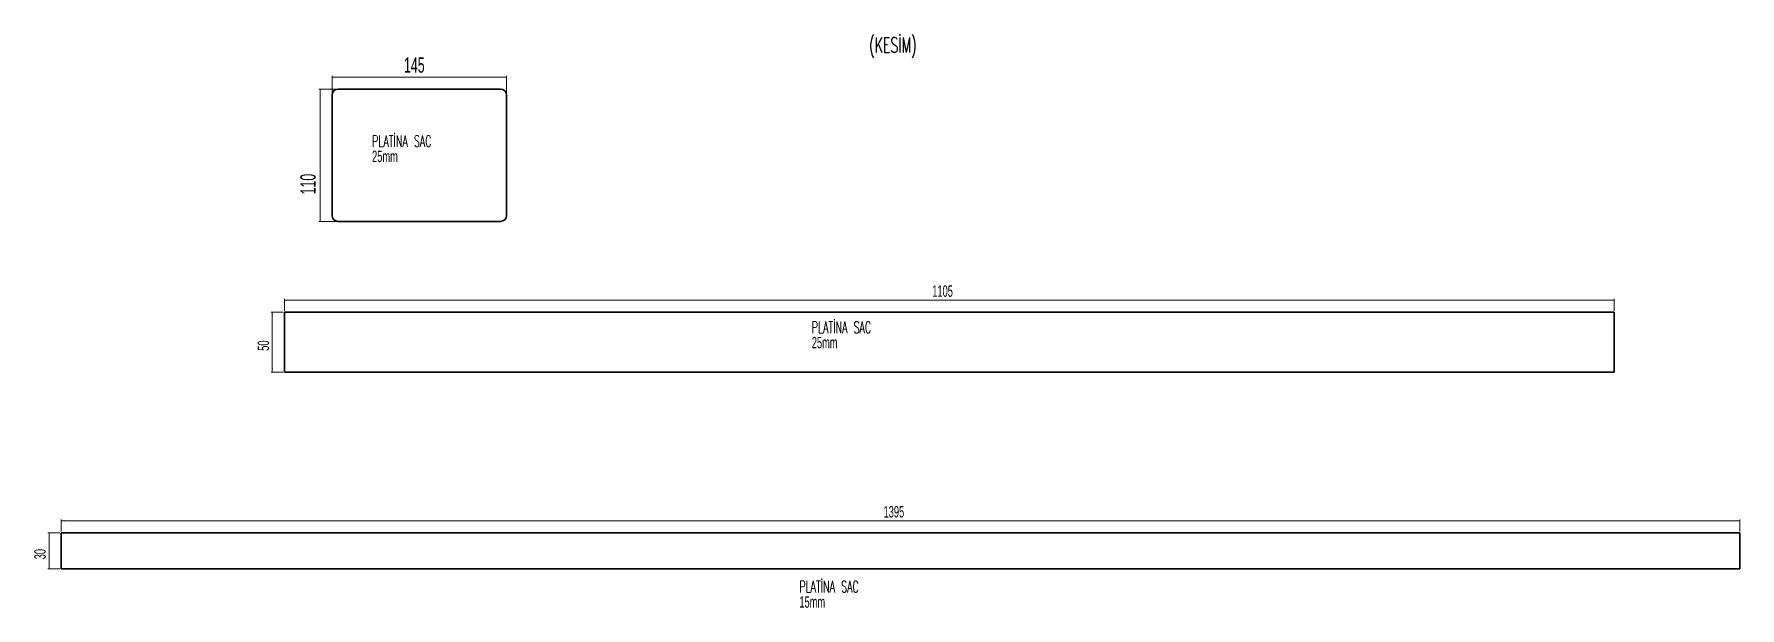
# Model space of a CAD drawing. Header units: millimetres. Extents: x 189 to 1606, y 157 to 634.
import ezdxf

# ---------------------------------------------------------------- set-up
doc = ezdxf.new("R2010")
doc.units = ezdxf.units.MM
doc.styles.add('SLDTEXTSTYLE0', font='TXT', dxfattribs={"width": 0.605})
doc.styles.add('SLDTEXTSTYLE1', font='TXT', dxfattribs={"width": 0.605, "bigfont": 'bigfont'})
doc.dimstyles.new('SLDDIMSTYLE0', dxfattribs={"dimtxt": 9.245947, "dimasz": 3.302, "dimexe": 0, "dimexo": 0.0625, "dimgap": 2.311487, "dimtad": 1, "dimrnd": 1e-09, "dimzin": 12, "dimdsep": 46, "dimtxsty": 'SLDTEXTSTYLE0', "dimsah": 1, "dimcen": 0.09, "dimadec": 0, "dimazin": 3, "dimtfac": 1, "dimtofl": 0, "dimtmove": 0, "dimatfit": 3, "dimfxl": 1, "dimfrac": 2, "dimtolj": 1, "dimtzin": 12, "dimarcsym": 0})
doc.dimstyles.new('SLDDIMSTYLE1', dxfattribs={"dimtxt": 12.32793, "dimasz": 3.302, "dimexe": 0, "dimexo": 0.0625, "dimgap": 3.081982, "dimtad": 1, "dimrnd": 1e-09, "dimzin": 12, "dimdsep": 46, "dimtxsty": 'SLDTEXTSTYLE0', "dimsah": 1, "dimcen": 0.09, "dimadec": 0, "dimazin": 3, "dimtfac": 1, "dimtofl": 0, "dimtmove": 0, "dimatfit": 3, "dimfxl": 1, "dimfrac": 2, "dimtolj": 1, "dimtzin": 12, "dimarcsym": 0})

# ---------------------------------------------------------------- blocks, each defined once
blk = doc.blocks.new('_D')
at = {"color": 7, "linetype": 'Continuous', "lineweight": 0}
for p, q in [((396.7, 403.6), (396.7, 413.6)), ((1501.7, 412.6), (396.7, 412.6)), ((1501.7, 403.6), (1501.7, 413.6))]:
    blk.add_line(p, q, dxfattribs=at)
at = {"color": 7, "linetype": 'Continuous', "lineweight": 18}
for points in [[(396.7, 412.6), (400, 412.1), (400, 413.1)], [(1501.7, 412.6), (1498.4, 413.1), (1498.4, 412.1)]]:
    blk.add_solid(points, dxfattribs=at)
at = {"color": 7, "linetype": 'Continuous', "lineweight": 18, "insert": (935.1, 424.9), "char_height": 9.53, "attachment_point": 1, "style": 'SLDTEXTSTYLE0'}
blk.add_mtext('1105', dxfattribs=at)
blk = doc.blocks.new('_D_1')
at = {"color": 7, "linetype": 'Continuous', "lineweight": 0}
for p, q in [((395.7, 402.6), (385.7, 402.6)), ((386.7, 402.6), (386.7, 352.6)), ((395.7, 352.6), (385.7, 352.6))]:
    blk.add_line(p, q, dxfattribs=at)
at = {"color": 7, "linetype": 'Continuous', "lineweight": 18}
for points in [[(386.7, 402.6), (386.2, 399.3), (387.2, 399.3)], [(386.7, 352.6), (387.2, 355.9), (386.2, 355.9)]]:
    blk.add_solid(points, dxfattribs=at)
at = {"color": 7, "linetype": 'Continuous', "lineweight": 18, "insert": (374.5, 370.5), "char_height": 9.53, "attachment_point": 1, "rotation": 90, "style": 'SLDTEXTSTYLE0'}
blk.add_mtext('50', dxfattribs=at)
blk = doc.blocks.new('SW_NOTE_0')
at = {"color": 0, "linetype": 'Continuous', "lineweight": 0, "attachment_point": 1}
for s, insert, char_height, style in [('PLATİNA SAC', (0, 12.3), 9.525, 'SLDTEXTSTYLE1'), ('25mm', (0, -0.4), 9.53, 'SLDTEXTSTYLE0')]:
    blk.add_mtext(s, dxfattribs=dict(at, insert=insert, char_height=char_height, style=style))
blk = doc.blocks.new('_D_2')
at = {"color": 7, "linetype": 'Continuous', "lineweight": 0}
for p, q in [((210.2, 219.2), (200.2, 219.2)), ((201.2, 219.2), (201.2, 189.2)), ((210.2, 189.2), (200.2, 189.2))]:
    blk.add_line(p, q, dxfattribs=at)
at = {"color": 7, "linetype": 'Continuous', "lineweight": 18}
for points in [[(201.2, 219.2), (200.7, 215.9), (201.7, 215.9)], [(201.2, 189.2), (201.7, 192.5), (200.7, 192.5)]]:
    blk.add_solid(points, dxfattribs=at)
at = {"color": 7, "linetype": 'Continuous', "lineweight": 18, "insert": (188.9, 197.1), "char_height": 9.53, "attachment_point": 1, "rotation": 90, "style": 'SLDTEXTSTYLE0'}
blk.add_mtext('30', dxfattribs=at)
blk = doc.blocks.new('_D_3')
at = {"color": 7, "linetype": 'Continuous', "lineweight": 0}
for p, q in [((211.2, 220.2), (211.2, 230.2)), ((1606.2, 229.2), (211.2, 229.2)), ((1606.2, 220.2), (1606.2, 230.2))]:
    blk.add_line(p, q, dxfattribs=at)
at = {"color": 7, "linetype": 'Continuous', "lineweight": 18}
for points in [[(211.2, 229.2), (214.5, 228.6), (214.5, 229.7)], [(1606.2, 229.2), (1602.9, 229.7), (1602.9, 228.6)]]:
    blk.add_solid(points, dxfattribs=at)
at = {"color": 7, "linetype": 'Continuous', "lineweight": 18, "insert": (894.6, 241.4), "char_height": 9.53, "attachment_point": 1, "style": 'SLDTEXTSTYLE0'}
blk.add_mtext('1395', dxfattribs=at)
blk = doc.blocks.new('SW_NOTE_0_1')
at = {"color": 0, "linetype": 'Continuous', "lineweight": 0, "attachment_point": 1}
for s, insert, char_height, style in [('PLATİNA SAC', (0, 12.3), 9.525, 'SLDTEXTSTYLE1'), ('15mm', (0, -0.4), 9.53, 'SLDTEXTSTYLE0')]:
    blk.add_mtext(s, dxfattribs=dict(at, insert=insert, char_height=char_height, style=style))
blk = doc.blocks.new('_D_4')
at = {"color": 7, "linetype": 'Continuous', "lineweight": 0}
for p, q in [((436.4, 584), (436.4, 599)), ((436.4, 598), (581.4, 598)), ((581.4, 584), (581.4, 599))]:
    blk.add_line(p, q, dxfattribs=at)
at = {"color": 7, "linetype": 'Continuous', "lineweight": 18}
for points in [[(436.4, 598), (439.7, 597.5), (439.7, 598.5)], [(581.4, 598), (578.1, 598.5), (578.1, 597.5)]]:
    blk.add_solid(points, dxfattribs=at)
at = {"color": 7, "linetype": 'Continuous', "lineweight": 18, "insert": (496.1, 614.4), "char_height": 12.7, "attachment_point": 1, "style": 'SLDTEXTSTYLE0'}
blk.add_mtext('145', dxfattribs=at)
blk = doc.blocks.new('_D_5')
at = {"color": 7, "linetype": 'Continuous', "lineweight": 0}
for p, q in [((440.4, 588), (425.4, 588)), ((426.4, 588), (426.4, 478)), ((440.4, 478), (425.4, 478))]:
    blk.add_line(p, q, dxfattribs=at)
at = {"color": 7, "linetype": 'Continuous', "lineweight": 18}
for points in [[(426.4, 588), (425.9, 584.7), (426.9, 584.7)], [(426.4, 478), (426.9, 481.3), (425.9, 481.3)]]:
    blk.add_solid(points, dxfattribs=at)
at = {"color": 7, "linetype": 'Continuous', "lineweight": 18, "insert": (410, 500.5), "char_height": 12.7, "attachment_point": 1, "rotation": 90, "style": 'SLDTEXTSTYLE0'}
blk.add_mtext('110', dxfattribs=at)
blk = doc.blocks.new('SW_NOTE_0_2')
at = {"color": 0, "linetype": 'Continuous', "lineweight": 0, "attachment_point": 1}
for s, insert, char_height, style in [('PLATİNA SAC', (0, 12.3), 9.525, 'SLDTEXTSTYLE1'), ('25mm', (0, -0.4), 9.53, 'SLDTEXTSTYLE0')]:
    blk.add_mtext(s, dxfattribs=dict(at, insert=insert, char_height=char_height, style=style))

msp = doc.modelspace()

# ---------------------------------------------------------------- linework, layer by layer
at = {"color": 7, "linetype": 'Continuous', "lineweight": 35}
for p, q in [((436.378, 583.011), (436.378, 483.011)), ((441.378, 588.011), (576.378, 588.011)), ((581.378, 583.011), (581.378, 483.011)), ((441.378, 478.011), (576.378, 478.011)), ((1501.73, 402.588), (396.73, 402.588)), ((396.73, 402.588), (396.73, 352.588)), ((1501.73, 402.588), (1501.73, 352.588)), ((1501.73, 352.588), (396.73, 352.588)), ((1606.184, 219.155), (211.184, 219.155)), ((211.184, 219.155), (211.184, 189.155)), ((1606.184, 189.155), (1606.184, 219.155)), ((211.184, 189.155), (1606.184, 189.155))]:
    msp.add_line(p, q, dxfattribs=at)
for centre, start, end in [((441.378, 583.011), 90, 180), ((576.378, 583.011), 0, 90), ((441.378, 483.011), 180, 270), ((576.378, 483.011), 270, 0)]:
    msp.add_arc(centre, 5, start, end, dxfattribs=at)

# ---------------------------------------------------------------- block references
at = {"color": 7, "linetype": 'Continuous', "lineweight": 0}
for name, p in [('SW_NOTE_0_2', (469.594, 537.285)), ('SW_NOTE_0', (834.962, 382.453)), ('SW_NOTE_0_1', (824.646, 166.795))]:
    msp.add_blockref(name, p, dxfattribs=at)

# ---------------------------------------------------------------- texts
at = {"color": 7, "linetype": 'Continuous', "lineweight": 0, "insert": (882.534, 631.066), "char_height": 12.7, "attachment_point": 1, "style": 'SLDTEXTSTYLE1'}
msp.add_mtext('(KESİM)', dxfattribs=at)

# ---------------------------------------------------------------- dimensions: what is measured, and where the dimension line sits
at = {"color": 7, "linetype": 'Continuous', "lineweight": 18}
for base, p1, p2, dimstyle, picture, middle in [((581.378, 598.011), (436.378, 583.011), (581.378, 583.011), 'SLDDIMSTYLE1', '_D_4', (510.259, 598.011)), ((396.73, 412.588), (1501.73, 402.588), (396.73, 402.588), 'SLDDIMSTYLE0', '_D', (949.23, 412.588)), ((211.184, 229.155), (1606.184, 219.155), (211.184, 219.155), 'SLDDIMSTYLE0', '_D_3', (908.684, 229.155))]:
    dim = msp.add_linear_dim(base=base, p1=p1, p2=p2, dimstyle=dimstyle, dxfattribs=at)
    dim.commit()
    dim.dimension.update_dxf_attribs({"geometry": picture, "text_midpoint": middle, "dimtype": 160})
for base, p1, p2, dimstyle, picture, middle in [((426.378, 478.011), (441.378, 588.011), (441.378, 478.011), 'SLDDIMSTYLE1', '_D_5', (426.378, 514.584)), ((386.73, 352.588), (396.73, 402.588), (396.73, 352.588), 'SLDDIMSTYLE0', '_D_1', (386.73, 377.588)), ((201.184, 189.155), (211.184, 219.155), (211.184, 189.155), 'SLDDIMSTYLE0', '_D_2', (201.184, 204.155))]:
    dim = msp.add_linear_dim(base=base, p1=p1, p2=p2, angle=90, dimstyle=dimstyle, dxfattribs=at)
    dim.commit()
    dim.dimension.update_dxf_attribs({"geometry": picture, "text_midpoint": middle, "dimtype": 160})

doc.saveas('drawing.dxf')
